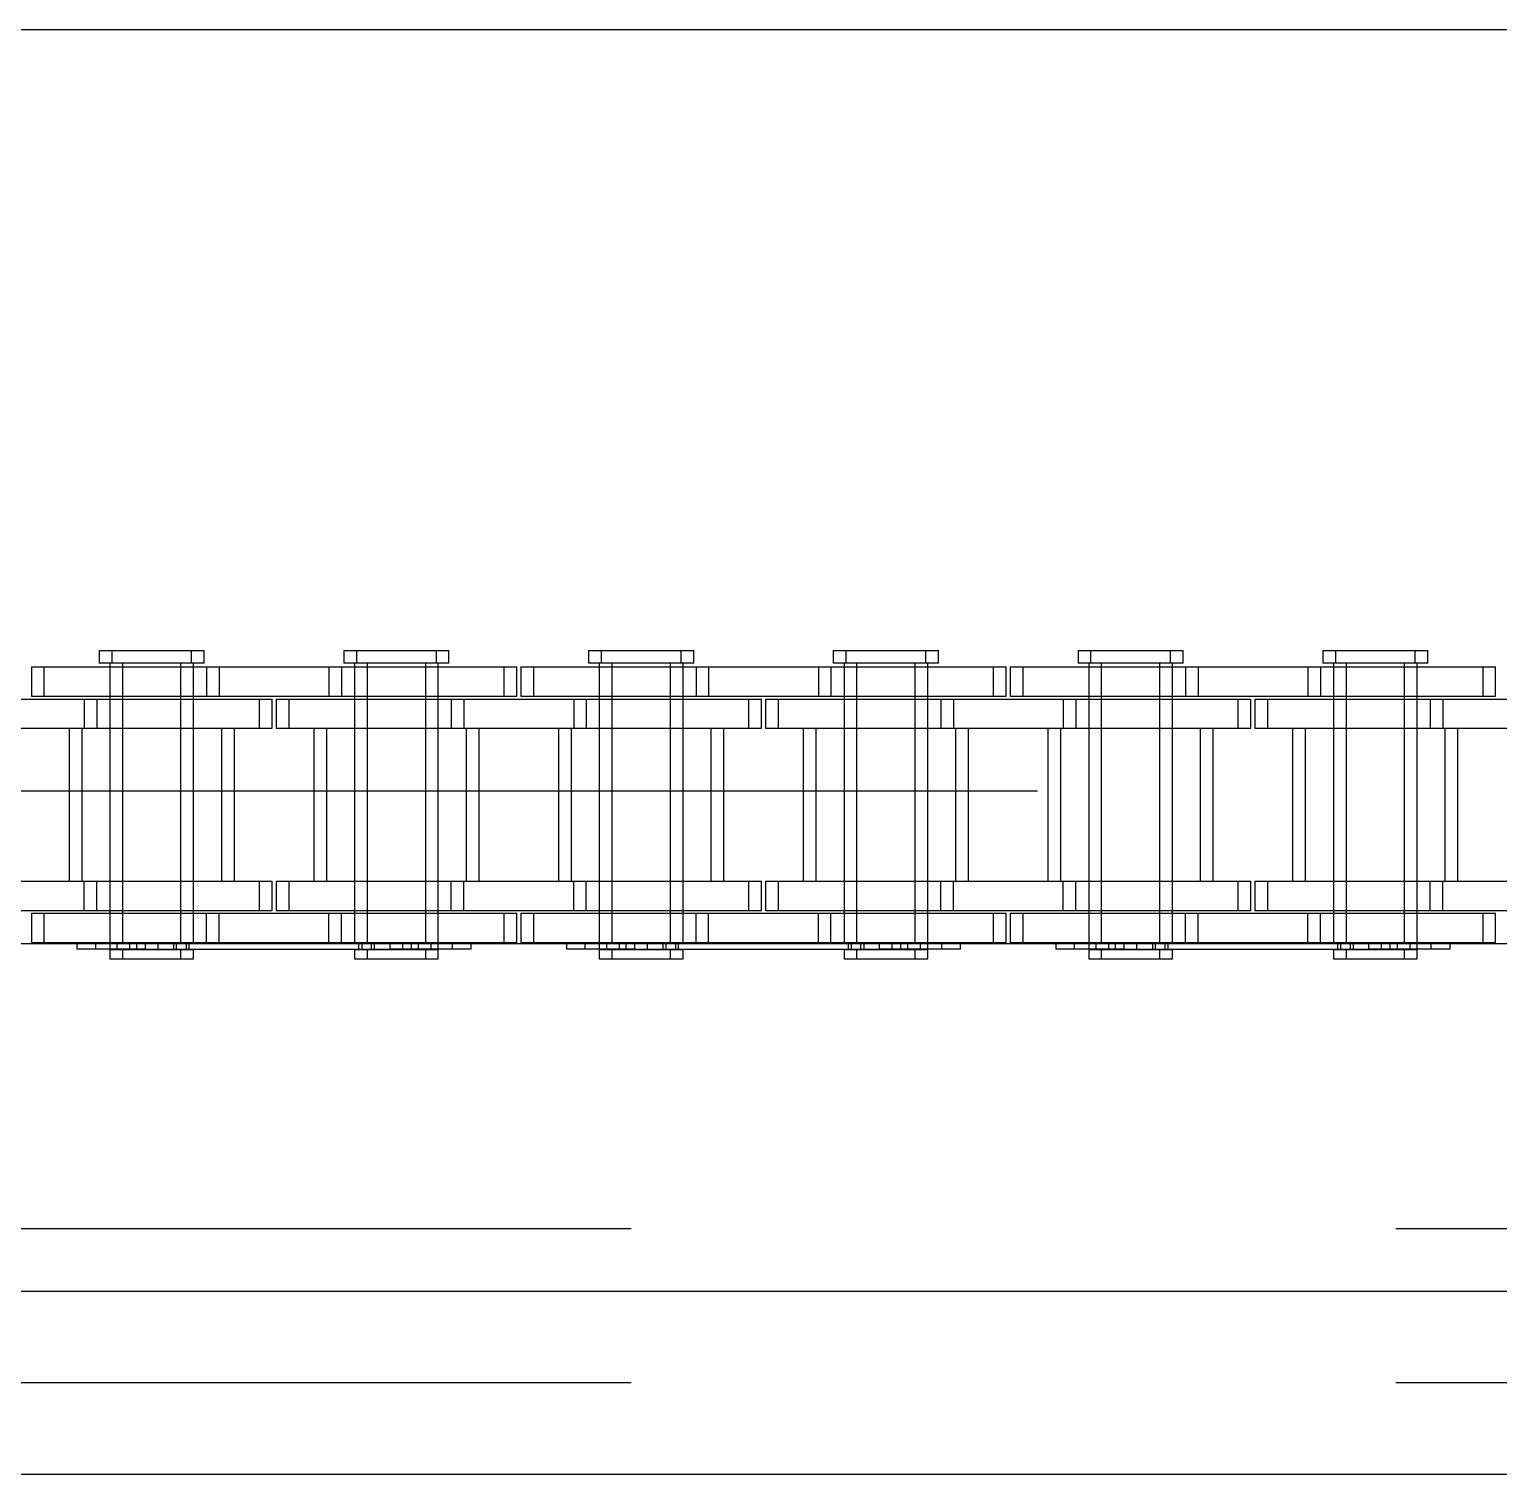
# Model space of a CAD drawing. Header units: metres. Extents: x 0 to 21025, y 0 to 14850.
# Drawn here: x 4485.3 to 4561.6, y 9046.6 to 9121.6 of the extents above; entities that cross this region are included whole.
import ezdxf

# ---------------------------------------------------------------- set-up
doc = ezdxf.new("R2010")
doc.units = ezdxf.units.M
doc.header["$LTSCALE"] = 25
doc.linetypes.add('HIDDEN2', pattern=[4.7625, 3.175, -1.5875])
doc.layers.add('SL4', color=4, linetype='Continuous')
doc.layers.add('ST1', color=7, linetype='HIDDEN2')

msp = doc.modelspace()

# ---------------------------------------------------------------- linework, layer by layer
at = {"layer": 'SL4'}
for p, q in [((3548.761, 9121.619), (4873.736, 9121.619)), ((3548.761, 9056.144), (4873.736, 9056.144)), ((4873.736, 9046.619), (3548.761, 9046.619))]:
    msp.add_line(p, q, dxfattribs=at)
at = {"layer": 'ST1'}
for p, q in [((4488.936, 9089.384), (4493.733, 9089.384)), ((4488.936, 9089.384), (4488.936, 9088.725)), ((4489.591, 9089.384), (4489.591, 9088.725)), ((4493.733, 9089.384), (4494.388, 9089.384)), ((4493.733, 9088.725), (4493.733, 9089.384)), ((4494.388, 9088.725), (4494.388, 9089.384)), ((4501.636, 9089.384), (4506.433, 9089.384)), ((4501.636, 9089.384), (4501.636, 9088.725)), ((4502.291, 9089.384), (4502.291, 9088.725)), ((4506.433, 9089.384), (4507.088, 9089.384)), ((4506.433, 9088.725), (4506.433, 9089.384)), ((4507.088, 9088.725), (4507.088, 9089.384)), ((4514.336, 9089.384), (4519.133, 9089.384)), ((4514.336, 9089.384), (4514.336, 9088.725)), ((4514.991, 9089.384), (4514.991, 9088.725)), ((4519.133, 9089.384), (4519.788, 9089.384)), ((4519.133, 9088.725), (4519.133, 9089.384)), ((4519.788, 9088.725), (4519.788, 9089.384)), ((4527.036, 9089.384), (4531.833, 9089.384)), ((4527.036, 9089.384), (4527.036, 9088.725)), ((4527.691, 9089.384), (4527.691, 9088.725)), ((4531.833, 9089.384), (4532.488, 9089.384)), ((4531.833, 9088.725), (4531.833, 9089.384)), ((4532.488, 9088.725), (4532.488, 9089.384)), ((4539.736, 9089.384), (4544.533, 9089.384)), ((4539.736, 9089.384), (4539.736, 9088.725)), ((4540.391, 9089.384), (4540.391, 9088.725)), ((4544.533, 9089.384), (4545.188, 9089.384)), ((4544.533, 9088.725), (4544.533, 9089.384)), ((4545.188, 9088.725), (4545.188, 9089.384)), ((4552.436, 9089.384), (4557.233, 9089.384)), ((4552.436, 9089.384), (4552.436, 9088.725)), ((4553.091, 9089.384), (4553.091, 9088.725)), ((4557.233, 9089.384), (4557.888, 9089.384)), ((4557.233, 9088.725), (4557.233, 9089.384)), ((4557.888, 9088.725), (4557.888, 9089.384)), ((4485.415, 9088.541), (4494.51, 9088.541)), ((4485.415, 9088.541), (4485.415, 9087.021)), ((4486.07, 9088.541), (4486.07, 9087.021)), ((4493.733, 9088.725), (4488.936, 9088.725)), ((4489.49, 9088.725), (4489.49, 9074.227)), ((4489.49, 9088.541), (4489.49, 9087.021)), ((4490.145, 9088.725), (4490.145, 9074.227)), ((4490.145, 9088.541), (4490.145, 9087.021)), ((4493.18, 9074.227), (4493.18, 9088.725)), ((4493.18, 9087.021), (4493.18, 9088.541)), ((4494.388, 9088.725), (4493.733, 9088.725)), ((4493.835, 9074.227), (4493.835, 9088.725)), ((4493.835, 9087.021), (4493.835, 9088.541)), ((4494.51, 9088.541), (4494.51, 9087.021)), ((4494.51, 9088.541), (4500.86, 9088.541)), ((4495.165, 9088.541), (4495.165, 9087.021)), ((4500.86, 9088.541), (4500.86, 9087.021)), ((4500.86, 9088.541), (4509.955, 9088.541)), ((4501.515, 9088.541), (4501.515, 9087.021)), ((4506.433, 9088.725), (4501.636, 9088.725)), ((4502.19, 9088.725), (4502.19, 9074.227)), ((4502.19, 9088.541), (4502.19, 9087.021)), ((4502.845, 9088.725), (4502.845, 9074.227)), ((4502.845, 9088.541), (4502.845, 9087.021)), ((4505.88, 9074.227), (4505.88, 9088.725)), ((4505.88, 9087.021), (4505.88, 9088.541)), ((4507.088, 9088.725), (4506.433, 9088.725)), ((4506.535, 9074.227), (4506.535, 9088.725)), ((4506.535, 9087.021), (4506.535, 9088.541)), ((4509.955, 9088.541), (4510.61, 9088.541)), ((4509.955, 9087.021), (4509.955, 9088.541)), ((4510.61, 9087.021), (4510.61, 9088.541)), ((4510.815, 9088.541), (4519.91, 9088.541)), ((4510.815, 9088.541), (4510.815, 9087.021)), ((4511.47, 9088.541), (4511.47, 9087.021)), ((4519.133, 9088.725), (4514.336, 9088.725)), ((4514.89, 9088.725), (4514.89, 9074.227)), ((4514.89, 9088.541), (4514.89, 9087.021)), ((4515.545, 9088.725), (4515.545, 9074.227)), ((4515.545, 9088.541), (4515.545, 9087.021)), ((4518.58, 9074.227), (4518.58, 9088.725)), ((4518.58, 9087.021), (4518.58, 9088.541)), ((4519.788, 9088.725), (4519.133, 9088.725)), ((4519.235, 9074.227), (4519.235, 9088.725)), ((4519.235, 9087.021), (4519.235, 9088.541)), ((4519.91, 9088.541), (4519.91, 9087.021)), ((4519.91, 9088.541), (4526.26, 9088.541)), ((4520.565, 9088.541), (4520.565, 9087.021)), ((4526.26, 9088.541), (4526.26, 9087.021)), ((4526.26, 9088.541), (4535.355, 9088.541)), ((4526.915, 9088.541), (4526.915, 9087.021)), ((4531.833, 9088.725), (4527.036, 9088.725)), ((4527.59, 9088.725), (4527.59, 9074.227)), ((4527.59, 9088.541), (4527.59, 9087.021)), ((4528.245, 9088.725), (4528.245, 9074.227)), ((4528.245, 9088.541), (4528.245, 9087.021)), ((4531.28, 9074.227), (4531.28, 9088.725)), ((4531.28, 9087.021), (4531.28, 9088.541)), ((4532.488, 9088.725), (4531.833, 9088.725)), ((4531.935, 9074.227), (4531.935, 9088.725)), ((4531.935, 9087.021), (4531.935, 9088.541)), ((4535.355, 9088.541), (4536.01, 9088.541)), ((4535.355, 9087.021), (4535.355, 9088.541)), ((4536.01, 9087.021), (4536.01, 9088.541)), ((4536.215, 9088.541), (4545.31, 9088.541)), ((4536.215, 9088.541), (4536.215, 9087.021)), ((4536.87, 9088.541), (4536.87, 9087.021)), ((4544.533, 9088.725), (4539.736, 9088.725)), ((4540.29, 9088.725), (4540.29, 9074.227)), ((4540.29, 9088.541), (4540.29, 9087.021)), ((4540.945, 9088.725), (4540.945, 9074.227)), ((4540.945, 9088.541), (4540.945, 9087.021)), ((4543.98, 9074.227), (4543.98, 9088.725)), ((4543.98, 9087.021), (4543.98, 9088.541)), ((4545.188, 9088.725), (4544.533, 9088.725)), ((4544.635, 9074.227), (4544.635, 9088.725)), ((4544.635, 9087.021), (4544.635, 9088.541)), ((4545.31, 9088.541), (4545.31, 9087.021)), ((4545.31, 9088.541), (4551.66, 9088.541)), ((4545.965, 9088.541), (4545.965, 9087.021)), ((4551.66, 9088.541), (4551.66, 9087.021)), ((4551.66, 9088.541), (4560.755, 9088.541)), ((4552.315, 9088.541), (4552.315, 9087.021)), ((4557.233, 9088.725), (4552.436, 9088.725)), ((4552.99, 9088.725), (4552.99, 9074.227)), ((4552.99, 9088.541), (4552.99, 9087.021)), ((4553.645, 9088.725), (4553.645, 9074.227)), ((4553.645, 9088.541), (4553.645, 9087.021)), ((4556.68, 9074.227), (4556.68, 9088.725)), ((4556.68, 9087.021), (4556.68, 9088.541)), ((4557.888, 9088.725), (4557.233, 9088.725)), ((4557.335, 9074.227), (4557.335, 9088.725)), ((4557.335, 9087.021), (4557.335, 9088.541)), ((4560.755, 9088.541), (4561.41, 9088.541)), ((4560.755, 9087.021), (4560.755, 9088.541)), ((4561.41, 9087.021), (4561.41, 9088.541)), ((4481.81, 9086.869), (4488.16, 9086.869)), ((4485.415, 9087.021), (4494.51, 9087.021)), ((4488.16, 9086.869), (4488.16, 9085.349)), ((4488.16, 9086.869), (4497.255, 9086.869)), ((4488.815, 9086.869), (4488.815, 9085.349)), ((4489.49, 9086.869), (4489.49, 9085.349)), ((4490.145, 9086.869), (4490.145, 9085.349)), ((4493.18, 9085.349), (4493.18, 9086.869)), ((4493.835, 9085.349), (4493.835, 9086.869)), ((4494.51, 9087.021), (4500.86, 9087.021)), ((4497.255, 9086.869), (4497.91, 9086.869)), ((4497.255, 9085.349), (4497.255, 9086.869)), ((4497.91, 9085.349), (4497.91, 9086.869)), ((4498.115, 9086.869), (4507.21, 9086.869)), ((4498.115, 9086.869), (4498.115, 9085.349)), ((4498.77, 9086.869), (4498.77, 9085.349)), ((4500.86, 9087.021), (4509.955, 9087.021)), ((4502.19, 9086.869), (4502.19, 9085.349)), ((4502.845, 9086.869), (4502.845, 9085.349)), ((4505.88, 9085.349), (4505.88, 9086.869)), ((4506.535, 9085.349), (4506.535, 9086.869)), ((4507.21, 9086.869), (4507.21, 9085.349)), ((4507.21, 9086.869), (4513.56, 9086.869)), ((4507.865, 9086.869), (4507.865, 9085.349)), ((4509.955, 9087.021), (4510.61, 9087.021)), ((4510.815, 9087.021), (4519.91, 9087.021)), ((4513.56, 9086.869), (4513.56, 9085.349)), ((4513.56, 9086.869), (4522.655, 9086.869)), ((4514.215, 9086.869), (4514.215, 9085.349)), ((4514.89, 9086.869), (4514.89, 9085.349)), ((4515.545, 9086.869), (4515.545, 9085.349)), ((4518.58, 9085.349), (4518.58, 9086.869)), ((4519.235, 9085.349), (4519.235, 9086.869)), ((4519.91, 9087.021), (4526.26, 9087.021)), ((4522.655, 9086.869), (4523.31, 9086.869)), ((4522.655, 9085.349), (4522.655, 9086.869)), ((4523.31, 9085.349), (4523.31, 9086.869)), ((4523.515, 9086.869), (4532.61, 9086.869)), ((4523.515, 9086.869), (4523.515, 9085.349)), ((4524.17, 9086.869), (4524.17, 9085.349)), ((4526.26, 9087.021), (4535.355, 9087.021)), ((4527.59, 9086.869), (4527.59, 9085.349)), ((4528.245, 9086.869), (4528.245, 9085.349)), ((4531.28, 9085.349), (4531.28, 9086.869)), ((4531.935, 9085.349), (4531.935, 9086.869)), ((4532.61, 9086.869), (4532.61, 9085.349)), ((4532.61, 9086.869), (4538.96, 9086.869)), ((4533.265, 9086.869), (4533.265, 9085.349)), ((4535.355, 9087.021), (4536.01, 9087.021)), ((4536.215, 9087.021), (4545.31, 9087.021)), ((4538.96, 9086.869), (4538.96, 9085.349)), ((4538.96, 9086.869), (4548.055, 9086.869)), ((4539.615, 9086.869), (4539.615, 9085.349)), ((4540.29, 9086.869), (4540.29, 9085.349)), ((4540.945, 9086.869), (4540.945, 9085.349)), ((4543.98, 9085.349), (4543.98, 9086.869)), ((4544.635, 9085.349), (4544.635, 9086.869)), ((4545.31, 9087.021), (4551.66, 9087.021)), ((4548.055, 9086.869), (4548.71, 9086.869)), ((4548.055, 9085.349), (4548.055, 9086.869)), ((4548.71, 9085.349), (4548.71, 9086.869)), ((4548.915, 9086.869), (4558.01, 9086.869)), ((4548.915, 9086.869), (4548.915, 9085.349)), ((4549.57, 9086.869), (4549.57, 9085.349)), ((4551.66, 9087.021), (4560.755, 9087.021)), ((4552.99, 9086.869), (4552.99, 9085.349)), ((4553.645, 9086.869), (4553.645, 9085.349)), ((4556.68, 9085.349), (4556.68, 9086.869)), ((4557.335, 9085.349), (4557.335, 9086.869)), ((4558.01, 9086.869), (4558.01, 9085.349)), ((4558.01, 9086.869), (4564.36, 9086.869)), ((4558.665, 9086.869), (4558.665, 9085.349)), ((4560.755, 9087.021), (4561.41, 9087.021)), ((4481.81, 9085.349), (4488.16, 9085.349)), ((4487.375, 9085.349), (4487.375, 9077.419)), ((4488.03, 9085.349), (4488.03, 9077.419)), ((4488.16, 9085.349), (4497.255, 9085.349)), ((4489.49, 9085.349), (4489.49, 9077.419)), ((4490.145, 9085.349), (4490.145, 9077.419)), ((4493.18, 9077.419), (4493.18, 9085.349)), ((4493.835, 9077.419), (4493.835, 9085.349)), ((4495.295, 9077.419), (4495.295, 9085.349)), ((4495.95, 9077.419), (4495.95, 9085.349)), ((4497.255, 9085.349), (4497.91, 9085.349)), ((4498.115, 9085.349), (4507.21, 9085.349)), ((4500.075, 9085.349), (4500.075, 9077.419)), ((4500.73, 9085.349), (4500.73, 9077.419)), ((4502.19, 9085.349), (4502.19, 9077.419)), ((4502.845, 9085.349), (4502.845, 9077.419)), ((4505.88, 9077.419), (4505.88, 9085.349)), ((4506.535, 9077.419), (4506.535, 9085.349)), ((4507.21, 9085.349), (4513.56, 9085.349)), ((4507.995, 9077.419), (4507.995, 9085.349)), ((4508.65, 9077.419), (4508.65, 9085.349)), ((4512.775, 9085.349), (4512.775, 9077.419)), ((4513.43, 9085.349), (4513.43, 9077.419)), ((4513.56, 9085.349), (4522.655, 9085.349)), ((4514.89, 9085.349), (4514.89, 9077.419)), ((4515.545, 9085.349), (4515.545, 9077.419)), ((4518.58, 9077.419), (4518.58, 9085.349)), ((4519.235, 9077.419), (4519.235, 9085.349)), ((4520.695, 9077.419), (4520.695, 9085.349)), ((4521.35, 9077.419), (4521.35, 9085.349)), ((4522.655, 9085.349), (4523.31, 9085.349)), ((4523.515, 9085.349), (4532.61, 9085.349)), ((4525.475, 9085.349), (4525.475, 9077.419)), ((4526.13, 9085.349), (4526.13, 9077.419)), ((4527.59, 9085.349), (4527.59, 9077.419)), ((4528.245, 9085.349), (4528.245, 9077.419)), ((4531.28, 9077.419), (4531.28, 9085.349)), ((4531.935, 9077.419), (4531.935, 9085.349)), ((4532.61, 9085.349), (4538.96, 9085.349)), ((4533.395, 9077.419), (4533.395, 9085.349)), ((4534.05, 9077.419), (4534.05, 9085.349)), ((4538.175, 9085.349), (4538.175, 9077.419)), ((4538.83, 9085.349), (4538.83, 9077.419)), ((4538.96, 9085.349), (4548.055, 9085.349)), ((4540.29, 9085.349), (4540.29, 9077.419)), ((4540.945, 9085.349), (4540.945, 9077.419)), ((4543.98, 9077.419), (4543.98, 9085.349)), ((4544.635, 9077.419), (4544.635, 9085.349)), ((4546.095, 9077.419), (4546.095, 9085.349)), ((4546.75, 9077.419), (4546.75, 9085.349)), ((4548.055, 9085.349), (4548.71, 9085.349)), ((4548.915, 9085.349), (4558.01, 9085.349)), ((4550.875, 9085.349), (4550.875, 9077.419)), ((4551.53, 9085.349), (4551.53, 9077.419)), ((4552.99, 9085.349), (4552.99, 9077.419)), ((4553.645, 9085.349), (4553.645, 9077.419)), ((4556.68, 9077.419), (4556.68, 9085.349)), ((4557.335, 9077.419), (4557.335, 9085.349)), ((4558.01, 9085.349), (4564.36, 9085.349)), ((4558.795, 9077.419), (4558.795, 9085.349)), ((4559.45, 9077.419), (4559.45, 9085.349)), ((4458.259, 9082.101), (4681.499, 9082.101)), ((4481.81, 9077.419), (4488.16, 9077.419)), ((4488.16, 9075.899), (4488.16, 9077.419)), ((4488.16, 9077.419), (4497.255, 9077.419)), ((4488.815, 9075.899), (4488.815, 9077.419)), ((4489.49, 9077.419), (4489.49, 9075.899)), ((4490.145, 9077.419), (4490.145, 9075.899)), ((4493.18, 9075.899), (4493.18, 9077.419)), ((4493.835, 9075.899), (4493.835, 9077.419)), ((4497.255, 9077.419), (4497.91, 9077.419)), ((4497.255, 9075.899), (4497.255, 9077.419)), ((4497.91, 9075.899), (4497.91, 9077.419)), ((4498.115, 9077.419), (4507.21, 9077.419)), ((4498.115, 9077.419), (4498.115, 9075.899)), ((4498.77, 9077.419), (4498.77, 9075.899)), ((4502.19, 9077.419), (4502.19, 9075.899)), ((4502.845, 9077.419), (4502.845, 9075.899)), ((4505.88, 9075.899), (4505.88, 9077.419)), ((4506.535, 9075.899), (4506.535, 9077.419)), ((4507.21, 9075.899), (4507.21, 9077.419)), ((4507.21, 9077.419), (4513.56, 9077.419)), ((4507.865, 9075.899), (4507.865, 9077.419)), ((4513.56, 9075.899), (4513.56, 9077.419)), ((4513.56, 9077.419), (4522.655, 9077.419)), ((4514.215, 9075.899), (4514.215, 9077.419)), ((4514.89, 9077.419), (4514.89, 9075.899)), ((4515.545, 9077.419), (4515.545, 9075.899)), ((4518.58, 9075.899), (4518.58, 9077.419)), ((4519.235, 9075.899), (4519.235, 9077.419)), ((4522.655, 9077.419), (4523.31, 9077.419)), ((4522.655, 9075.899), (4522.655, 9077.419)), ((4523.31, 9075.899), (4523.31, 9077.419)), ((4523.515, 9077.419), (4532.61, 9077.419)), ((4523.515, 9077.419), (4523.515, 9075.899)), ((4524.17, 9077.419), (4524.17, 9075.899)), ((4527.59, 9077.419), (4527.59, 9075.899)), ((4528.245, 9077.419), (4528.245, 9075.899)), ((4531.28, 9075.899), (4531.28, 9077.419)), ((4531.935, 9075.899), (4531.935, 9077.419)), ((4532.61, 9075.899), (4532.61, 9077.419)), ((4532.61, 9077.419), (4538.96, 9077.419)), ((4533.265, 9075.899), (4533.265, 9077.419)), ((4538.96, 9075.899), (4538.96, 9077.419)), ((4538.96, 9077.419), (4548.055, 9077.419)), ((4539.615, 9075.899), (4539.615, 9077.419)), ((4540.29, 9077.419), (4540.29, 9075.899)), ((4540.945, 9077.419), (4540.945, 9075.899)), ((4543.98, 9075.899), (4543.98, 9077.419)), ((4544.635, 9075.899), (4544.635, 9077.419)), ((4548.055, 9077.419), (4548.71, 9077.419)), ((4548.055, 9075.899), (4548.055, 9077.419)), ((4548.71, 9075.899), (4548.71, 9077.419)), ((4548.915, 9077.419), (4558.01, 9077.419)), ((4548.915, 9077.419), (4548.915, 9075.899)), ((4549.57, 9077.419), (4549.57, 9075.899)), ((4552.99, 9077.419), (4552.99, 9075.899)), ((4553.645, 9077.419), (4553.645, 9075.899)), ((4556.68, 9075.899), (4556.68, 9077.419)), ((4557.335, 9075.899), (4557.335, 9077.419)), ((4558.01, 9075.899), (4558.01, 9077.419)), ((4558.01, 9077.419), (4564.36, 9077.419)), ((4558.665, 9075.899), (4558.665, 9077.419)), ((4481.81, 9075.899), (4488.16, 9075.899)), ((4485.415, 9075.747), (4494.51, 9075.747)), ((4485.415, 9075.747), (4485.415, 9074.227)), ((4486.07, 9075.747), (4486.07, 9074.227)), ((4488.16, 9075.899), (4497.255, 9075.899)), ((4489.49, 9075.747), (4489.49, 9073.894)), ((4490.145, 9075.747), (4490.145, 9074.227)), ((4493.18, 9074.227), (4493.18, 9075.747)), ((4493.835, 9074.227), (4493.835, 9075.747)), ((4494.51, 9074.227), (4494.51, 9075.747)), ((4494.51, 9075.747), (4500.86, 9075.747)), ((4495.165, 9074.227), (4495.165, 9075.747)), ((4497.255, 9075.899), (4497.91, 9075.899)), ((4498.115, 9075.899), (4507.21, 9075.899)), ((4500.86, 9074.227), (4500.86, 9075.747)), ((4500.86, 9075.747), (4509.955, 9075.747)), ((4501.515, 9074.227), (4501.515, 9075.747)), ((4502.19, 9075.747), (4502.19, 9074.227)), ((4502.845, 9075.747), (4502.845, 9074.227)), ((4505.88, 9074.227), (4505.88, 9075.747)), ((4506.535, 9073.894), (4506.535, 9075.747)), ((4507.21, 9075.899), (4513.56, 9075.899)), ((4509.955, 9075.747), (4510.61, 9075.747)), ((4509.955, 9074.227), (4509.955, 9075.747)), ((4510.61, 9074.227), (4510.61, 9075.747)), ((4510.815, 9075.747), (4519.91, 9075.747)), ((4510.815, 9075.747), (4510.815, 9074.227)), ((4511.47, 9075.747), (4511.47, 9074.227)), ((4513.56, 9075.899), (4522.655, 9075.899)), ((4514.89, 9075.747), (4514.89, 9073.894)), ((4515.545, 9075.747), (4515.545, 9074.227)), ((4518.58, 9074.227), (4518.58, 9075.747)), ((4519.235, 9074.227), (4519.235, 9075.747)), ((4519.91, 9074.227), (4519.91, 9075.747)), ((4519.91, 9075.747), (4526.26, 9075.747)), ((4520.565, 9074.227), (4520.565, 9075.747)), ((4522.655, 9075.899), (4523.31, 9075.899)), ((4523.515, 9075.899), (4532.61, 9075.899)), ((4526.26, 9074.227), (4526.26, 9075.747)), ((4526.26, 9075.747), (4535.355, 9075.747)), ((4526.915, 9074.227), (4526.915, 9075.747)), ((4527.59, 9075.747), (4527.59, 9074.227)), ((4528.245, 9075.747), (4528.245, 9074.227)), ((4531.28, 9074.227), (4531.28, 9075.747)), ((4531.935, 9073.894), (4531.935, 9075.747)), ((4532.61, 9075.899), (4538.96, 9075.899)), ((4535.355, 9075.747), (4536.01, 9075.747)), ((4535.355, 9074.227), (4535.355, 9075.747)), ((4536.01, 9074.227), (4536.01, 9075.747)), ((4536.215, 9075.747), (4545.31, 9075.747)), ((4536.215, 9075.747), (4536.215, 9074.227)), ((4536.87, 9075.747), (4536.87, 9074.227)), ((4538.96, 9075.899), (4548.055, 9075.899)), ((4540.29, 9075.747), (4540.29, 9073.894)), ((4540.945, 9075.747), (4540.945, 9074.227)), ((4543.98, 9074.227), (4543.98, 9075.747)), ((4544.635, 9074.227), (4544.635, 9075.747)), ((4545.31, 9074.227), (4545.31, 9075.747)), ((4545.31, 9075.747), (4551.66, 9075.747)), ((4545.965, 9074.227), (4545.965, 9075.747)), ((4548.055, 9075.899), (4548.71, 9075.899)), ((4548.915, 9075.899), (4558.01, 9075.899)), ((4551.66, 9074.227), (4551.66, 9075.747)), ((4551.66, 9075.747), (4560.755, 9075.747)), ((4552.315, 9074.227), (4552.315, 9075.747)), ((4552.99, 9075.747), (4552.99, 9074.227)), ((4553.645, 9075.747), (4553.645, 9074.227)), ((4556.68, 9074.227), (4556.68, 9075.747)), ((4557.335, 9073.894), (4557.335, 9075.747)), ((4558.01, 9075.899), (4564.36, 9075.899)), ((4560.755, 9075.747), (4561.41, 9075.747)), ((4560.755, 9074.227), (4560.755, 9075.747)), ((4561.41, 9074.227), (4561.41, 9075.747)), ((4681.499, 9074.164), (4458.259, 9074.164)), ((4485.415, 9074.227), (4494.51, 9074.227)), ((4487.783, 9074.227), (4487.783, 9073.894)), ((4491.335, 9073.894), (4487.783, 9073.894)), ((4488.759, 9073.894), (4488.759, 9074.227)), ((4489.859, 9074.227), (4489.859, 9073.858)), ((4490.514, 9074.227), (4490.514, 9073.858)), ((4490.883, 9073.894), (4490.883, 9074.227)), ((4491.335, 9073.894), (4491.335, 9074.227)), ((4491.335, 9073.894), (4504.035, 9073.894)), ((4491.99, 9073.894), (4491.99, 9074.227)), ((4492.811, 9073.858), (4492.811, 9074.227)), ((4492.954, 9073.894), (4492.954, 9074.227)), ((4493.466, 9073.858), (4493.466, 9074.227)), ((4493.609, 9073.894), (4493.609, 9074.227)), ((4494.51, 9074.227), (4500.86, 9074.227)), ((4500.86, 9074.227), (4509.955, 9074.227)), ((4502.416, 9073.894), (4502.416, 9074.227)), ((4502.559, 9074.227), (4502.559, 9073.858)), ((4503.071, 9073.894), (4503.071, 9074.227)), ((4503.214, 9074.227), (4503.214, 9073.858)), ((4504.035, 9073.894), (4504.035, 9074.227)), ((4507.266, 9073.894), (4504.035, 9073.894)), ((4504.69, 9073.894), (4504.69, 9074.227)), ((4505.142, 9073.894), (4505.142, 9074.227)), ((4505.511, 9073.858), (4505.511, 9074.227)), ((4506.166, 9073.858), (4506.166, 9074.227)), ((4507.266, 9073.894), (4507.266, 9074.227)), ((4508.242, 9073.894), (4507.266, 9073.894)), ((4508.242, 9073.894), (4508.242, 9074.227)), ((4509.955, 9074.227), (4510.61, 9074.227)), ((4510.815, 9074.227), (4519.91, 9074.227)), ((4513.183, 9074.227), (4513.183, 9073.894)), ((4516.735, 9073.894), (4513.183, 9073.894)), ((4514.159, 9073.894), (4514.159, 9074.227)), ((4515.259, 9074.227), (4515.259, 9073.858)), ((4515.914, 9074.227), (4515.914, 9073.858)), ((4516.283, 9073.894), (4516.283, 9074.227)), ((4516.735, 9073.894), (4516.735, 9074.227)), ((4516.735, 9073.894), (4529.435, 9073.894)), ((4517.39, 9073.894), (4517.39, 9074.227)), ((4518.211, 9073.858), (4518.211, 9074.227)), ((4518.354, 9073.894), (4518.354, 9074.227)), ((4518.866, 9073.858), (4518.866, 9074.227)), ((4519.009, 9073.894), (4519.009, 9074.227)), ((4519.91, 9074.227), (4526.26, 9074.227)), ((4526.26, 9074.227), (4535.355, 9074.227)), ((4527.816, 9073.894), (4527.816, 9074.227)), ((4527.959, 9074.227), (4527.959, 9073.858)), ((4528.471, 9073.894), (4528.471, 9074.227)), ((4528.614, 9074.227), (4528.614, 9073.858)), ((4529.435, 9073.894), (4529.435, 9074.227)), ((4532.666, 9073.894), (4529.435, 9073.894)), ((4530.09, 9073.894), (4530.09, 9074.227)), ((4530.542, 9073.894), (4530.542, 9074.227)), ((4530.911, 9073.858), (4530.911, 9074.227)), ((4531.566, 9073.858), (4531.566, 9074.227)), ((4532.666, 9073.894), (4532.666, 9074.227)), ((4533.642, 9073.894), (4532.666, 9073.894)), ((4533.642, 9073.894), (4533.642, 9074.227)), ((4535.355, 9074.227), (4536.01, 9074.227)), ((4536.215, 9074.227), (4545.31, 9074.227)), ((4538.583, 9074.227), (4538.583, 9073.894)), ((4542.135, 9073.894), (4538.583, 9073.894)), ((4539.559, 9073.894), (4539.559, 9074.227)), ((4540.659, 9074.227), (4540.659, 9073.858)), ((4541.314, 9074.227), (4541.314, 9073.858)), ((4541.683, 9073.894), (4541.683, 9074.227)), ((4542.135, 9073.894), (4542.135, 9074.227)), ((4542.135, 9073.894), (4554.835, 9073.894)), ((4542.79, 9073.894), (4542.79, 9074.227)), ((4543.611, 9073.858), (4543.611, 9074.227)), ((4543.754, 9073.894), (4543.754, 9074.227)), ((4544.266, 9073.858), (4544.266, 9074.227)), ((4544.409, 9073.894), (4544.409, 9074.227)), ((4545.31, 9074.227), (4551.66, 9074.227)), ((4551.66, 9074.227), (4560.755, 9074.227)), ((4553.216, 9073.894), (4553.216, 9074.227)), ((4553.359, 9074.227), (4553.359, 9073.858)), ((4553.871, 9073.894), (4553.871, 9074.227)), ((4554.014, 9074.227), (4554.014, 9073.858)), ((4554.835, 9073.894), (4554.835, 9074.227)), ((4558.066, 9073.894), (4554.835, 9073.894)), ((4555.49, 9073.894), (4555.49, 9074.227)), ((4555.942, 9073.894), (4555.942, 9074.227)), ((4556.311, 9073.858), (4556.311, 9074.227)), ((4556.966, 9073.858), (4556.966, 9074.227)), ((4558.066, 9073.894), (4558.066, 9074.227)), ((4559.042, 9073.894), (4558.066, 9073.894)), ((4559.042, 9073.894), (4559.042, 9074.227)), ((4560.755, 9074.227), (4561.41, 9074.227)), ((4493.18, 9073.858), (4489.49, 9073.858)), ((4489.49, 9073.858), (4489.49, 9073.384)), ((4489.49, 9073.384), (4493.18, 9073.384)), ((4490.145, 9073.858), (4490.145, 9073.384)), ((4493.835, 9073.858), (4493.18, 9073.858)), ((4493.18, 9073.384), (4493.18, 9073.858)), ((4493.18, 9073.384), (4493.835, 9073.384)), ((4493.835, 9073.384), (4493.835, 9073.858)), ((4505.88, 9073.858), (4502.19, 9073.858)), ((4502.19, 9073.858), (4502.19, 9073.384)), ((4502.19, 9073.384), (4505.88, 9073.384)), ((4502.845, 9073.858), (4502.845, 9073.384)), ((4506.535, 9073.858), (4505.88, 9073.858)), ((4505.88, 9073.384), (4505.88, 9073.858)), ((4505.88, 9073.384), (4506.535, 9073.384)), ((4506.535, 9073.384), (4506.535, 9073.858)), ((4518.58, 9073.858), (4514.89, 9073.858)), ((4514.89, 9073.858), (4514.89, 9073.384)), ((4514.89, 9073.384), (4518.58, 9073.384)), ((4515.545, 9073.858), (4515.545, 9073.384)), ((4519.235, 9073.858), (4518.58, 9073.858)), ((4518.58, 9073.384), (4518.58, 9073.858)), ((4518.58, 9073.384), (4519.235, 9073.384)), ((4519.235, 9073.384), (4519.235, 9073.858)), ((4531.28, 9073.858), (4527.59, 9073.858)), ((4527.59, 9073.858), (4527.59, 9073.384)), ((4527.59, 9073.384), (4531.28, 9073.384)), ((4528.245, 9073.858), (4528.245, 9073.384)), ((4531.935, 9073.858), (4531.28, 9073.858)), ((4531.28, 9073.384), (4531.28, 9073.858)), ((4531.28, 9073.384), (4531.935, 9073.384)), ((4531.935, 9073.384), (4531.935, 9073.858)), ((4543.98, 9073.858), (4540.29, 9073.858)), ((4540.29, 9073.858), (4540.29, 9073.384)), ((4540.29, 9073.384), (4543.98, 9073.384)), ((4540.945, 9073.858), (4540.945, 9073.384)), ((4544.635, 9073.858), (4543.98, 9073.858)), ((4543.98, 9073.384), (4543.98, 9073.858)), ((4543.98, 9073.384), (4544.635, 9073.384)), ((4544.635, 9073.384), (4544.635, 9073.858)), ((4556.68, 9073.858), (4552.99, 9073.858)), ((4552.99, 9073.858), (4552.99, 9073.384)), ((4552.99, 9073.384), (4556.68, 9073.384)), ((4553.645, 9073.858), (4553.645, 9073.384)), ((4557.335, 9073.858), (4556.68, 9073.858)), ((4556.68, 9073.384), (4556.68, 9073.858)), ((4556.68, 9073.384), (4557.335, 9073.384)), ((4557.335, 9073.384), (4557.335, 9073.858)), ((4873.736, 9059.381), (3548.761, 9059.381)), ((3548.761, 9056.144), (4873.736, 9056.144)), ((4873.736, 9051.381), (3548.761, 9051.381))]:
    msp.add_line(p, q, dxfattribs=at)

doc.saveas('drawing.dxf')
